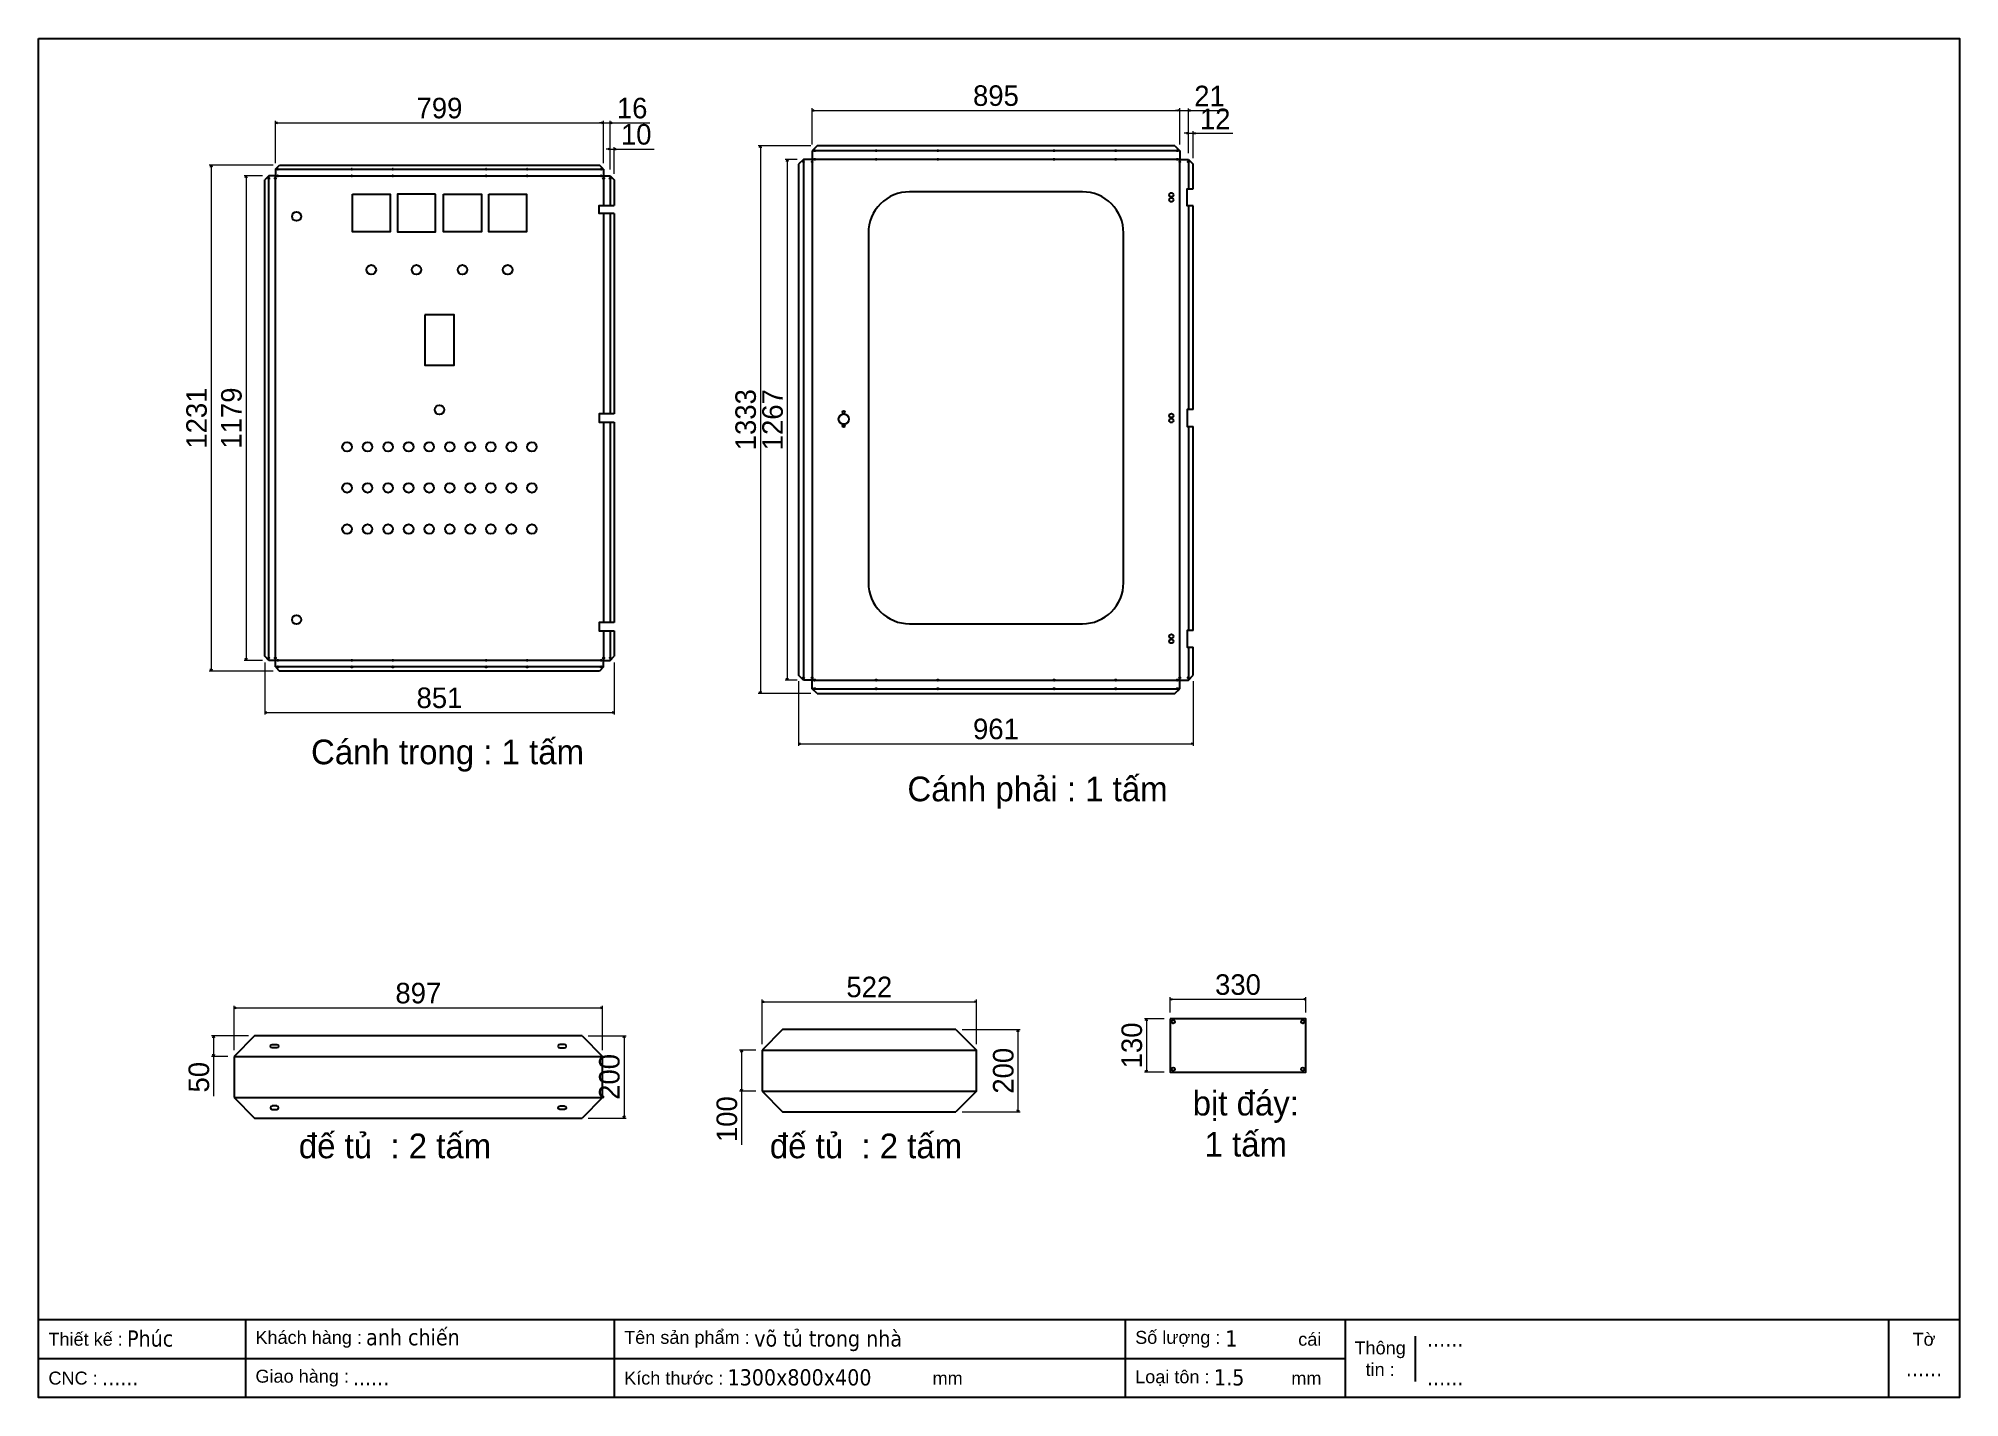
# Model space of a CAD drawing. Header units: millimetres. Extents: x 0 to 4677, y 0 to 3307.
import ezdxf
from ezdxf.enums import TextEntityAlignment as Align

# ---------------------------------------------------------------- set-up
doc = ezdxf.new("R2010")
doc.units = ezdxf.units.MM
doc.layers.add('DIM', color=253, linetype='Continuous')
doc.styles.add('Arial', font='arial.ttf')
doc.styles.add('Tahoma (Input Text)', font='tahoma.ttf')
doc.dimstyles.new('CNC', dxfattribs={"dimtxt": 50, "dimasz": 5, "dimexe": 5, "dimexo": 15, "dimgap": 10, "dimtad": 1, "dimdec": 0, "dimtxsty": 'Standard', "dimblk": 'OPEN30', "dimcen": 10, "dimclrd": 5, "dimclre": 5, "dimclrt": 3, "dimazin": 3, "dimtfac": 1, "dimtdec": 0, "dimtmove": 0, "dimatfit": 3, "dimldrblk": 'ARCHTICK', "dimlwd": 9, "dimlwe": 9})

# ---------------------------------------------------------------- blocks, each defined once
blk = doc.blocks.new('*D1')
at = {"color": 0, "linetype": 'ByBlock', "lineweight": -2}
for p, q in [((576.8, 3101.5), (581.8, 3102.8)), ((581.8, 3100.1), (576.8, 3101.5)), ((576.8, 3101.5), (581.8, 3101.5)), ((1370.8, 3102.8), (1375.8, 3101.5)), ((1375.8, 3101.5), (1370.8, 3100.1)), ((1375.8, 3101.5), (1370.8, 3101.5))]:
    blk.add_line(p, q, dxfattribs=at)
at = {"layer": 'Defpoints', "color": 0, "transparency": 16777216}
for p in [(1375.8, 3101.5), (576.8, 2988.6), (1375.8, 2988.6)]:
    blk.add_point(p, dxfattribs=at)
at = {"layer": 'DIM', "color": 5, "lineweight": 9, "transparency": 16777216}
for p, q in [((576.8, 3003.6), (576.8, 3106.5)), ((581.8, 3101.5), (1370.8, 3101.5)), ((1375.8, 3003.6), (1375.8, 3106.5))]:
    blk.add_line(p, q, dxfattribs=at)
at = {"layer": 'DIM', "color": 3, "transparency": 16777216, "insert": (976.3, 3137), "char_height": 50, "attachment_point": 5}
blk.add_mtext('799', dxfattribs=at)
blk = doc.blocks.new('_ArchTick')
at = {"color": 0, "const_width": 0.15}
blk.add_lwpolyline([(-0.5, -0.5), (0.5, 0.5)], dxfattribs=at)
blk = doc.blocks.new('_Open30')
at = {"color": 0, "linetype": 'ByBlock', "lineweight": -2}
for p, q in [((-1, 0.27), (0, 0)), ((0, 0), (-1, -0.27)), ((0, 0), (-1, 0))]:
    blk.add_line(p, q, dxfattribs=at)
blk = doc.blocks.new('*D2')
at = {"color": 0, "linetype": 'ByBlock', "lineweight": -2}
for p, q in [((1386.8, 3038.9), (1391.8, 3037.6)), ((1391.8, 3037.6), (1386.8, 3036.2)), ((1391.8, 3037.6), (1386.8, 3037.6)), ((1401.8, 3037.6), (1406.8, 3038.9)), ((1406.8, 3036.2), (1401.8, 3037.6)), ((1401.8, 3037.6), (1406.8, 3037.6))]:
    blk.add_line(p, q, dxfattribs=at)
at = {"layer": 'Defpoints', "color": 0, "transparency": 16777216}
for p in [(1401.8, 3037.6), (1391.8, 2972.6), (1401.8, 2962.6)]:
    blk.add_point(p, dxfattribs=at)
at = {"layer": 'DIM', "color": 5, "lineweight": 9, "transparency": 16777216}
for p, q in [((1391.8, 2987.6), (1391.8, 3042.6)), ((1401.8, 2977.6), (1401.8, 3042.6)), ((1386.8, 3037.6), (1381.8, 3037.6)), ((1391.8, 3037.6), (1401.8, 3037.6)), ((1406.8, 3037.6), (1498.6, 3037.6))]:
    blk.add_line(p, q, dxfattribs=at)
at = {"layer": 'DIM', "color": 3, "transparency": 16777216, "insert": (1455.2, 3073.1), "char_height": 50, "attachment_point": 5}
blk.add_mtext('10', dxfattribs=at)
blk = doc.blocks.new('*D3')
at = {"color": 0, "linetype": 'ByBlock', "lineweight": -2}
for p, q in [((1370.8, 3102.8), (1375.8, 3101.5)), ((1375.8, 3101.5), (1370.8, 3100.1)), ((1375.8, 3101.5), (1370.8, 3101.5)), ((1391.8, 3101.5), (1396.8, 3102.8)), ((1396.8, 3100.1), (1391.8, 3101.5)), ((1391.8, 3101.5), (1396.8, 3101.5))]:
    blk.add_line(p, q, dxfattribs=at)
at = {"layer": 'Defpoints', "color": 0, "transparency": 16777216}
for p in [(1391.8, 3101.5), (1375.8, 2988.6), (1391.8, 2972.6)]:
    blk.add_point(p, dxfattribs=at)
at = {"layer": 'DIM', "color": 5, "lineweight": 9, "transparency": 16777216}
for p, q in [((1370.8, 3101.5), (1365.8, 3101.5)), ((1375.8, 3003.6), (1375.8, 3106.5)), ((1375.8, 3101.5), (1391.8, 3101.5)), ((1391.8, 2987.6), (1391.8, 3106.5)), ((1396.8, 3101.5), (1488.7, 3101.5))]:
    blk.add_line(p, q, dxfattribs=at)
at = {"layer": 'DIM', "color": 3, "transparency": 16777216, "insert": (1445.3, 3137), "char_height": 50, "attachment_point": 5}
blk.add_mtext('16', dxfattribs=at)
blk = doc.blocks.new('*D4')
at = {"color": 0, "linetype": 'ByBlock', "lineweight": -2}
for p, q in [((419.4, 2993.6), (420.8, 2998.6)), ((420.8, 2998.6), (422.1, 2993.6)), ((420.8, 2998.6), (420.8, 2993.6)), ((420.8, 1767.6), (419.4, 1772.6)), ((422.1, 1772.6), (420.8, 1767.6)), ((420.8, 1767.6), (420.8, 1772.6))]:
    blk.add_line(p, q, dxfattribs=at)
at = {"layer": 'Defpoints', "color": 0, "transparency": 16777216}
for p in [(586.8, 2998.6), (420.8, 1767.6), (586.8, 1767.6)]:
    blk.add_point(p, dxfattribs=at)
at = {"layer": 'DIM', "color": 5, "lineweight": 9, "transparency": 16777216}
for p, q in [((571.8, 2998.6), (415.8, 2998.6)), ((420.8, 2993.6), (420.8, 1772.6)), ((571.8, 1767.6), (415.8, 1767.6))]:
    blk.add_line(p, q, dxfattribs=at)
at = {"layer": 'DIM', "color": 3, "transparency": 16777216, "insert": (385.2, 2383.1), "char_height": 50, "attachment_point": 5, "rotation": 90}
blk.add_mtext('1231', dxfattribs=at)
blk = doc.blocks.new('*D5')
at = {"color": 0, "linetype": 'ByBlock', "lineweight": -2}
for p, q in [((504.3, 2967.6), (505.6, 2972.6)), ((505.6, 2972.6), (506.9, 2967.6)), ((505.6, 2972.6), (505.6, 2967.6)), ((505.6, 1793.6), (504.3, 1798.6)), ((506.9, 1798.6), (505.6, 1793.6)), ((505.6, 1793.6), (505.6, 1798.6))]:
    blk.add_line(p, q, dxfattribs=at)
at = {"layer": 'Defpoints', "color": 0, "transparency": 16777216}
for p in [(560.8, 2972.6), (505.6, 1793.6), (560.8, 1793.6)]:
    blk.add_point(p, dxfattribs=at)
at = {"layer": 'DIM', "color": 5, "lineweight": 9, "transparency": 16777216}
for p, q in [((545.8, 2972.6), (500.6, 2972.6)), ((505.6, 2967.6), (505.6, 1798.6)), ((545.8, 1793.6), (500.6, 1793.6))]:
    blk.add_line(p, q, dxfattribs=at)
at = {"layer": 'DIM', "color": 3, "transparency": 16777216, "insert": (470.1, 2383.1), "char_height": 50, "attachment_point": 5, "rotation": 90}
blk.add_mtext('1179', dxfattribs=at)
blk = doc.blocks.new('*D6')
at = {"color": 0, "linetype": 'ByBlock', "lineweight": -2}
for p, q in [((550.8, 1666.6), (555.8, 1668)), ((555.8, 1665.3), (550.8, 1666.6)), ((550.8, 1666.6), (555.8, 1666.6)), ((1396.8, 1668), (1401.8, 1666.6)), ((1401.8, 1666.6), (1396.8, 1665.3)), ((1401.8, 1666.6), (1396.8, 1666.6))]:
    blk.add_line(p, q, dxfattribs=at)
at = {"layer": 'Defpoints', "color": 0, "transparency": 16777216}
for p in [(550.8, 1803.6), (1401.8, 1803.6), (1401.8, 1666.6)]:
    blk.add_point(p, dxfattribs=at)
at = {"layer": 'DIM', "color": 5, "lineweight": 9, "transparency": 16777216}
for p, q in [((550.8, 1788.6), (550.8, 1661.6)), ((1401.8, 1788.6), (1401.8, 1661.6)), ((555.8, 1666.6), (1396.8, 1666.6))]:
    blk.add_line(p, q, dxfattribs=at)
at = {"layer": 'DIM', "color": 3, "transparency": 16777216, "insert": (976.3, 1702.2), "char_height": 50, "attachment_point": 5}
blk.add_mtext('851', dxfattribs=at)
blk = doc.blocks.new('khungtenAsean2')
at = {"color": 7}
for p, q in [((2970, -1980), (0, -1980)), ((320, -1980), (320, -2100)), ((890, -1980), (890, -2100)), ((1680, -1980), (1680, -2100)), ((2020, -1980), (2020, -2100)), ((2860, -1980), (2860, -2100)), ((2128.3, -2005), (2128.3, -2075)), ((2020, -2040), (0, -2040))]:
    blk.add_line(p, q, dxfattribs=at)
blk.add_lwpolyline([(0, 0), (2970, 0), (2970, -2100), (0, -2100)], close=True, dxfattribs=at)
at = {"color": 2, "char_height": 20, "style": 'Arial'}
for s, insert, width, attachment_point in [('  Thiết kế :', (0, -2010), 917.634, 4), ('  Khách hàng :', (320, -2010), 917.634, 4), ('  Tên sản phẩm :', (890, -2010), 917.634, 4), ('  Số lượng :', (1680, -2010), 917.634, 4), ('cái', (1947.6, -2010), 917.634, 4), ('Thông\\Ptin :', (2074.2, -2040), 108.311, 5), ('Tờ', (2915, -2010), 110, 5), ('  CNC :', (0, -2070), 917.634, 4), ('  Giao hàng :', (320, -2070), 917.634, 4), ('  Kích thước :', (890, -2070), 917.634, 4), ('mm', (1382.3, -2070), 917.634, 4), ('  Loại tôn :', (1680, -2070), 917.634, 4), ('mm', (1936.9, -2070), 917.634, 4)]:
    blk.add_mtext(s, dxfattribs=dict(at, insert=insert, width=width, attachment_point=attachment_point))
at = {"color": 1, "style": 'Tahoma (Input Text)', "flags": 8}
for tag, p in [('#01', (137.1, -2021.3)), ('#03', (506.6, -2019.3)), ('#05', (1106.6, -2021.3)), ('#07', (1834.7, -2021.3)), ('#09', (2146.7, -2021.3)), ('#02', (98.5, -2081.3)), ('#04', (486.1, -2081.3)), ('#06', (1065.3, -2081.3)), ('#08', (1817.4, -2081.3)), ('#10', (2146.7, -2081.3))]:
    blk.add_attdef(tag, p, '', height=25, dxfattribs=at)
blk.add_attdef('#11', text='', height=25, dxfattribs=at).set_placement((2915, -2067.3), align=Align.CENTER)
blk = doc.blocks.new('*D7')
at = {"color": 0, "linetype": 'ByBlock', "lineweight": -2}
for p, q in [((1883.4, 3131.8), (1888.4, 3133.1)), ((1888.4, 3130.4), (1883.4, 3131.8)), ((1883.4, 3131.8), (1888.4, 3131.8)), ((2773.4, 3133.1), (2778.4, 3131.8)), ((2778.4, 3131.8), (2773.4, 3130.4)), ((2778.4, 3131.8), (2773.4, 3131.8))]:
    blk.add_line(p, q, dxfattribs=at)
at = {"layer": 'Defpoints', "color": 0, "transparency": 16777216}
for p in [(2778.4, 3131.8), (1883.4, 3033.6), (2778.4, 3033.6)]:
    blk.add_point(p, dxfattribs=at)
at = {"layer": 'DIM', "color": 5, "lineweight": 9, "transparency": 16777216}
for p, q in [((1883.4, 3048.6), (1883.4, 3136.8)), ((2778.4, 3048.6), (2778.4, 3136.8)), ((1888.4, 3131.8), (2773.4, 3131.8))]:
    blk.add_line(p, q, dxfattribs=at)
at = {"layer": 'DIM', "color": 3, "transparency": 16777216, "insert": (2330.9, 3167.3), "char_height": 50, "attachment_point": 5}
blk.add_mtext('895', dxfattribs=at)
blk = doc.blocks.new('*D8')
at = {"color": 0, "linetype": 'ByBlock', "lineweight": -2}
for p, q in [((2794.4, 3077.2), (2799.4, 3075.9)), ((2799.4, 3075.9), (2794.4, 3074.6)), ((2799.4, 3075.9), (2794.4, 3075.9)), ((2811.4, 3075.9), (2816.4, 3077.2)), ((2816.4, 3074.6), (2811.4, 3075.9)), ((2811.4, 3075.9), (2816.4, 3075.9))]:
    blk.add_line(p, q, dxfattribs=at)
at = {"layer": 'Defpoints', "color": 0, "transparency": 16777216}
for p in [(2811.4, 3075.9), (2799.4, 3012.6), (2811.4, 3000.6)]:
    blk.add_point(p, dxfattribs=at)
at = {"layer": 'DIM', "color": 5, "lineweight": 9, "transparency": 16777216}
for p, q in [((2794.4, 3075.9), (2789.4, 3075.9)), ((2799.4, 3027.6), (2799.4, 3080.9)), ((2799.4, 3075.9), (2811.4, 3075.9)), ((2811.4, 3015.6), (2811.4, 3080.9)), ((2816.4, 3075.9), (2907.8, 3075.9))]:
    blk.add_line(p, q, dxfattribs=at)
at = {"layer": 'DIM', "color": 3, "transparency": 16777216, "insert": (2864.6, 3111), "char_height": 50, "attachment_point": 5}
blk.add_mtext('12', dxfattribs=at)
blk = doc.blocks.new('*D9')
at = {"color": 0, "linetype": 'ByBlock', "lineweight": -2}
for p, q in [((2773.4, 3133), (2778.4, 3131.7)), ((2778.4, 3131.7), (2773.4, 3130.3)), ((2778.4, 3131.7), (2773.4, 3131.7)), ((2799.4, 3131.7), (2804.4, 3133)), ((2804.4, 3130.3), (2799.4, 3131.7)), ((2799.4, 3131.7), (2804.4, 3131.7))]:
    blk.add_line(p, q, dxfattribs=at)
at = {"layer": 'Defpoints', "color": 0, "transparency": 16777216}
for p in [(2799.4, 3131.7), (2778.4, 3033.6), (2799.4, 3012.6)]:
    blk.add_point(p, dxfattribs=at)
at = {"layer": 'DIM', "color": 5, "lineweight": 9, "transparency": 16777216}
for p, q in [((2778.4, 3048.6), (2778.4, 3136.7)), ((2799.4, 3027.6), (2799.4, 3136.7)), ((2773.4, 3131.7), (2768.4, 3131.7)), ((2778.4, 3131.7), (2799.4, 3131.7)), ((2804.4, 3131.7), (2892.2, 3131.7))]:
    blk.add_line(p, q, dxfattribs=at)
at = {"layer": 'DIM', "color": 3, "transparency": 16777216, "insert": (2850.8, 3166.8), "char_height": 50, "attachment_point": 5}
blk.add_mtext('21', dxfattribs=at)
blk = doc.blocks.new('*D10')
at = {"color": 0, "linetype": 'ByBlock', "lineweight": -2}
for p, q in [((1850.4, 1590.9), (1855.4, 1592.3)), ((1855.4, 1589.6), (1850.4, 1590.9)), ((1850.4, 1590.9), (1855.4, 1590.9)), ((2806.4, 1592.3), (2811.4, 1590.9)), ((2811.4, 1590.9), (2806.4, 1589.6)), ((2811.4, 1590.9), (2806.4, 1590.9))]:
    blk.add_line(p, q, dxfattribs=at)
at = {"layer": 'Defpoints', "color": 0, "transparency": 16777216}
for p in [(1850.4, 1757.6), (2811.4, 1757.6), (2811.4, 1590.9)]:
    blk.add_point(p, dxfattribs=at)
at = {"layer": 'DIM', "color": 5, "lineweight": 9, "transparency": 16777216}
for p, q in [((1850.4, 1742.6), (1850.4, 1585.9)), ((2811.4, 1742.6), (2811.4, 1585.9)), ((1855.4, 1590.9), (2806.4, 1590.9))]:
    blk.add_line(p, q, dxfattribs=at)
at = {"layer": 'DIM', "color": 3, "transparency": 16777216, "insert": (2330.9, 1626.4), "char_height": 50, "attachment_point": 5}
blk.add_mtext('961', dxfattribs=at)
blk = doc.blocks.new('*D11')
at = {"color": 0, "linetype": 'ByBlock', "lineweight": -2}
for p, q in [((1756.1, 3040.6), (1757.4, 3045.6)), ((1757.4, 3045.6), (1758.7, 3040.6)), ((1757.4, 3045.6), (1757.4, 3040.6)), ((1757.4, 1712.6), (1756.1, 1717.6)), ((1758.7, 1717.6), (1757.4, 1712.6)), ((1757.4, 1712.6), (1757.4, 1717.6))]:
    blk.add_line(p, q, dxfattribs=at)
at = {"layer": 'Defpoints', "color": 0, "transparency": 16777216}
for p in [(1895.4, 3045.6), (1757.4, 1712.6), (1895.4, 1712.6)]:
    blk.add_point(p, dxfattribs=at)
at = {"layer": 'DIM', "color": 5, "lineweight": 9, "transparency": 16777216}
for p, q in [((1880.4, 3045.6), (1752.4, 3045.6)), ((1757.4, 3040.6), (1757.4, 1717.6)), ((1880.4, 1712.6), (1752.4, 1712.6))]:
    blk.add_line(p, q, dxfattribs=at)
at = {"layer": 'DIM', "color": 3, "transparency": 16777216, "insert": (1721.9, 2379.1), "char_height": 50, "attachment_point": 5, "rotation": 90}
blk.add_mtext('1333', dxfattribs=at)
blk = doc.blocks.new('*D12')
at = {"color": 0, "linetype": 'ByBlock', "lineweight": -2}
for p, q in [((1821.6, 3007.6), (1822.9, 3012.6)), ((1822.9, 3012.6), (1824.2, 3007.6)), ((1822.9, 3012.6), (1822.9, 3007.6)), ((1822.9, 1745.6), (1821.6, 1750.6)), ((1824.2, 1750.6), (1822.9, 1745.6)), ((1822.9, 1745.6), (1822.9, 1750.6))]:
    blk.add_line(p, q, dxfattribs=at)
at = {"layer": 'Defpoints', "color": 0, "transparency": 16777216}
for p in [(1862.4, 3012.6), (1822.9, 1745.6), (1862.4, 1745.6)]:
    blk.add_point(p, dxfattribs=at)
at = {"layer": 'DIM', "color": 5, "lineweight": 9, "transparency": 16777216}
for p, q in [((1847.4, 3012.6), (1817.9, 3012.6)), ((1822.9, 3007.6), (1822.9, 1750.6)), ((1847.4, 1745.6), (1817.9, 1745.6))]:
    blk.add_line(p, q, dxfattribs=at)
at = {"layer": 'DIM', "color": 3, "transparency": 16777216, "insert": (1787.4, 2379.1), "char_height": 50, "attachment_point": 5, "rotation": 90}
blk.add_mtext('1267', dxfattribs=at)
blk = doc.blocks.new('*D13')
at = {"color": 0, "linetype": 'ByBlock', "lineweight": -2}
for p, q in [((476.3, 948.2), (481.3, 949.5)), ((481.3, 946.8), (476.3, 948.2)), ((476.3, 948.2), (481.3, 948.2)), ((1368.3, 949.5), (1373.3, 948.2)), ((1373.3, 948.2), (1368.3, 946.8)), ((1373.3, 948.2), (1368.3, 948.2))]:
    blk.add_line(p, q, dxfattribs=at)
at = {"layer": 'Defpoints', "color": 0, "transparency": 16777216}
for p in [(1373.3, 948.2), (476.3, 830.1), (1373.3, 830.1)]:
    blk.add_point(p, dxfattribs=at)
at = {"layer": 'DIM', "color": 5, "lineweight": 9, "transparency": 16777216}
for p, q in [((476.3, 845.1), (476.3, 953.2)), ((481.3, 948.2), (1368.3, 948.2)), ((1373.3, 845.1), (1373.3, 953.2))]:
    blk.add_line(p, q, dxfattribs=at)
at = {"layer": 'DIM', "color": 3, "transparency": 16777216, "insert": (924.8, 983.7), "char_height": 50, "attachment_point": 5}
blk.add_mtext('897', dxfattribs=at)
blk = doc.blocks.new('*D14')
at = {"color": 0, "linetype": 'ByBlock', "lineweight": -2}
for p, q in [((1424.2, 875.1), (1425.5, 880.1)), ((1425.5, 880.1), (1426.9, 875.1)), ((1425.5, 880.1), (1425.5, 875.1)), ((1425.5, 680.1), (1424.2, 685.1)), ((1426.9, 685.1), (1425.5, 680.1)), ((1425.5, 680.1), (1425.5, 685.1))]:
    blk.add_line(p, q, dxfattribs=at)
at = {"layer": 'Defpoints', "color": 0, "transparency": 16777216}
for p in [(1323.3, 880.1), (1323.3, 680.1), (1425.5, 680.1)]:
    blk.add_point(p, dxfattribs=at)
at = {"layer": 'DIM', "color": 5, "lineweight": 9, "transparency": 16777216}
for p, q in [((1338.3, 880.1), (1430.5, 880.1)), ((1425.5, 875.1), (1425.5, 685.1)), ((1338.3, 680.1), (1430.5, 680.1))]:
    blk.add_line(p, q, dxfattribs=at)
at = {"layer": 'DIM', "color": 3, "transparency": 16777216, "insert": (1390, 780.1), "char_height": 50, "attachment_point": 5, "rotation": 90}
blk.add_mtext('200', dxfattribs=at)
blk = doc.blocks.new('*D15')
at = {"color": 0, "linetype": 'ByBlock', "lineweight": -2}
for p, q in [((425, 875.1), (426.3, 880.1)), ((426.3, 880.1), (427.7, 875.1)), ((426.3, 880.1), (426.3, 875.1)), ((426.3, 830.1), (425, 835.1)), ((427.7, 835.1), (426.3, 830.1)), ((426.3, 830.1), (426.3, 835.1))]:
    blk.add_line(p, q, dxfattribs=at)
at = {"layer": 'Defpoints', "color": 0, "transparency": 16777216}
for p in [(526.3, 880.1), (426.3, 830.1), (476.3, 830.1)]:
    blk.add_point(p, dxfattribs=at)
at = {"layer": 'DIM', "color": 5, "lineweight": 9, "transparency": 16777216}
for p, q in [((511.3, 880.1), (421.3, 880.1)), ((426.3, 875.1), (426.3, 835.1)), ((461.3, 830.1), (421.3, 830.1)), ((426.3, 830.1), (426.3, 733.6))]:
    blk.add_line(p, q, dxfattribs=at)
at = {"layer": 'DIM', "color": 3, "transparency": 16777216, "insert": (390.8, 779.4), "char_height": 50, "attachment_point": 5, "rotation": 90}
blk.add_mtext('50', dxfattribs=at)
blk = doc.blocks.new('*D16')
at = {"color": 0, "linetype": 'ByBlock', "lineweight": -2}
for p, q in [((1761.6, 963.2), (1766.6, 964.5)), ((1766.6, 961.8), (1761.6, 963.2)), ((1761.6, 963.2), (1766.6, 963.2)), ((2278.6, 964.5), (2283.6, 963.2)), ((2283.6, 963.2), (2278.6, 961.8)), ((2283.6, 963.2), (2278.6, 963.2))]:
    blk.add_line(p, q, dxfattribs=at)
at = {"layer": 'Defpoints', "color": 0, "transparency": 16777216}
for p in [(2283.6, 963.2), (1761.6, 845.1), (2283.6, 845.1)]:
    blk.add_point(p, dxfattribs=at)
at = {"layer": 'DIM', "color": 5, "lineweight": 9, "transparency": 16777216}
for p, q in [((1761.6, 860.1), (1761.6, 968.2)), ((1766.6, 963.2), (2278.6, 963.2)), ((2283.6, 860.1), (2283.6, 968.2))]:
    blk.add_line(p, q, dxfattribs=at)
at = {"layer": 'DIM', "color": 3, "transparency": 16777216, "insert": (2022.6, 998.7), "char_height": 50, "attachment_point": 5}
blk.add_mtext('522', dxfattribs=at)
blk = doc.blocks.new('*D17')
at = {"color": 0, "linetype": 'ByBlock', "lineweight": -2}
for p, q in [((2383.1, 890.1), (2384.5, 895.1)), ((2384.5, 895.1), (2385.8, 890.1)), ((2384.5, 895.1), (2384.5, 890.1)), ((2384.5, 695.1), (2383.1, 700.1)), ((2385.8, 700.1), (2384.5, 695.1)), ((2384.5, 695.1), (2384.5, 700.1))]:
    blk.add_line(p, q, dxfattribs=at)
at = {"layer": 'Defpoints', "color": 0, "transparency": 16777216}
for p in [(2233.6, 895.1), (2233.6, 695.1), (2384.5, 695.1)]:
    blk.add_point(p, dxfattribs=at)
at = {"layer": 'DIM', "color": 5, "lineweight": 9, "transparency": 16777216}
for p, q in [((2248.6, 895.1), (2389.5, 895.1)), ((2384.5, 890.1), (2384.5, 700.1)), ((2248.6, 695.1), (2389.5, 695.1))]:
    blk.add_line(p, q, dxfattribs=at)
at = {"layer": 'DIM', "color": 3, "transparency": 16777216, "insert": (2349, 795.1), "char_height": 50, "attachment_point": 5, "rotation": 90}
blk.add_mtext('200', dxfattribs=at)
blk = doc.blocks.new('*D18')
at = {"color": 0, "linetype": 'ByBlock', "lineweight": -2}
for p, q in [((1710.3, 840.1), (1711.6, 845.1)), ((1711.6, 845.1), (1713, 840.1)), ((1711.6, 845.1), (1711.6, 840.1)), ((1711.6, 745.1), (1710.3, 750.1)), ((1713, 750.1), (1711.6, 745.1)), ((1711.6, 745.1), (1711.6, 750.1))]:
    blk.add_line(p, q, dxfattribs=at)
at = {"layer": 'Defpoints', "color": 0, "transparency": 16777216}
for p in [(1761.6, 845.1), (1711.6, 745.1), (1761.6, 745.1)]:
    blk.add_point(p, dxfattribs=at)
at = {"layer": 'DIM', "color": 5, "lineweight": 9, "transparency": 16777216}
for p, q in [((1746.6, 845.1), (1706.6, 845.1)), ((1711.6, 840.1), (1711.6, 750.1)), ((1746.6, 745.1), (1706.6, 745.1)), ((1711.6, 745.1), (1711.6, 614.5))]:
    blk.add_line(p, q, dxfattribs=at)
at = {"layer": 'DIM', "color": 3, "transparency": 16777216, "insert": (1676.1, 677.3), "char_height": 50, "attachment_point": 5, "rotation": 90}
blk.add_mtext('100', dxfattribs=at)
blk = doc.blocks.new('A$C69525F90')
at = {"color": 2}
for p, q in [((14.7, 8.6), (3.2, 8.6)), ((3.2, 0.1), (14.7, 0.1))]:
    blk.add_line(p, q, dxfattribs=at)
for centre, start, end in [((3.2, 4.3), 90, 270), ((14.7, 4.3), 270, 90)]:
    blk.add_arc(centre, 4.25, start, end, dxfattribs=at)
blk = doc.blocks.new('*D19')
at = {"color": 0, "linetype": 'ByBlock', "lineweight": -2}
for p, q in [((2696, 916.8), (2697.3, 921.8)), ((2697.3, 921.8), (2698.6, 916.8)), ((2697.3, 921.8), (2697.3, 916.8)), ((2697.3, 791.8), (2696, 796.8)), ((2698.6, 796.8), (2697.3, 791.8)), ((2697.3, 791.8), (2697.3, 796.8))]:
    blk.add_line(p, q, dxfattribs=at)
at = {"layer": 'Defpoints', "color": 0, "transparency": 16777216}
for p in [(2755.1, 921.8), (2697.3, 791.8), (2755.1, 791.8)]:
    blk.add_point(p, dxfattribs=at)
at = {"layer": 'DIM', "color": 5, "lineweight": 9, "transparency": 16777216}
for p, q in [((2740.1, 921.8), (2692.3, 921.8)), ((2697.3, 916.8), (2697.3, 796.8)), ((2740.1, 791.8), (2692.3, 791.8))]:
    blk.add_line(p, q, dxfattribs=at)
at = {"layer": 'DIM', "color": 3, "transparency": 16777216, "insert": (2661.8, 856.8), "char_height": 50, "attachment_point": 5, "rotation": 90}
blk.add_mtext('130', dxfattribs=at)
blk = doc.blocks.new('*D20')
at = {"color": 0, "linetype": 'ByBlock', "lineweight": -2}
for p, q in [((2755.1, 968.9), (2760.1, 970.3)), ((2760.1, 967.6), (2755.1, 968.9)), ((2755.1, 968.9), (2760.1, 968.9)), ((3080.1, 970.3), (3085.1, 968.9)), ((3085.1, 968.9), (3080.1, 967.6)), ((3085.1, 968.9), (3080.1, 968.9))]:
    blk.add_line(p, q, dxfattribs=at)
at = {"layer": 'Defpoints', "color": 0, "transparency": 16777216}
for p in [(3085.1, 968.9), (2755.1, 921.8), (3085.1, 921.8)]:
    blk.add_point(p, dxfattribs=at)
at = {"layer": 'DIM', "color": 5, "lineweight": 9, "transparency": 16777216}
for p, q in [((2755.1, 936.8), (2755.1, 973.9)), ((2760.1, 968.9), (3080.1, 968.9)), ((3085.1, 936.8), (3085.1, 973.9))]:
    blk.add_line(p, q, dxfattribs=at)
at = {"layer": 'DIM', "color": 3, "transparency": 16777216, "insert": (2920.1, 1004.5), "char_height": 50, "attachment_point": 5}
blk.add_mtext('330', dxfattribs=at)

msp = doc.modelspace()

# ---------------------------------------------------------------- linework, layer by layer
at = {"color": 0}
for p, q in [((1895.4, 3045.6), (1883.4, 3033.6)), ((2766.4, 3045.6), (2778.4, 3033.6)), ((1862.4, 3012.6), (1850.4, 3000.6)), ((2799.4, 3012.6), (2811.4, 3000.6)), ((2799.4, 3012.6), (2799.4, 2940.6)), ((2799.4, 2899.6), (2799.4, 2403.6)), ((2799.4, 2362.6), (2799.4, 1866.6)), ((2799.4, 1825.6), (2799.4, 1745.6)), ((1862.4, 1745.6), (1850.4, 1757.6)), ((2799.4, 1745.6), (2811.4, 1757.6)), ((1895.4, 1712.6), (1883.4, 1724.6)), ((2766.4, 1712.6), (2778.4, 1724.6))]:
    msp.add_line(p, q, dxfattribs=at)
for p, q in [((576.8, 2988.6), (586.8, 2998.6)), ((1375.8, 2988.6), (1365.8, 2998.6)), ((560.8, 2972.6), (550.8, 2962.6)), ((1391.8, 2972.6), (1401.8, 2962.6)), ((560.8, 1793.6), (550.8, 1803.6)), ((576.8, 1777.6), (586.8, 1767.6)), ((1375.8, 1777.6), (1365.8, 1767.6)), ((1391.8, 1793.6), (1401.8, 1803.6)), ((1811.6, 895.1), (1761.6, 845.1)), ((2233.6, 895.1), (2283.6, 845.1)), ((526.3, 880.1), (476.3, 830.1)), ((1323.3, 880.1), (1373.3, 830.1)), ((1761.6, 845.1), (2283.6, 845.1)), ((476.3, 830.1), (1373.3, 830.1)), ((476.3, 730.1), (1373.3, 730.1)), ((476.3, 730.1), (526.3, 680.1)), ((1373.3, 730.1), (1323.3, 680.1)), ((1761.6, 745.1), (2283.6, 745.1)), ((1761.6, 745.1), (1811.6, 695.1)), ((2283.6, 745.1), (2233.6, 695.1))]:
    msp.add_line(p, q)
for points in [[(2766.4, 3045.6), (1895.4, 3045.6)], [(1850.4, 3000.6), (1850.4, 1757.6)], [(1883.4, 3033.6), (1883.4, 3012.6), (1862.4, 3012.6)], [(1862.4, 3012.6), (1862.4, 1745.6)], [(2778.4, 3033.6), (1883.4, 3033.6)], [(2778.4, 3033.6), (2778.4, 3012.6), (2799.4, 3012.6)], [(2778.4, 3033.6), (2778.4, 3012.6), (2799.4, 3012.6)], [(2811.4, 2940.6), (2811.4, 3000.6)], [(2811.4, 2403.6), (2811.4, 2899.6)], [(2811.4, 1866.6), (2811.4, 2362.6)], [(2811.4, 1757.6), (2811.4, 1825.6)], [(1883.4, 1724.6), (1883.4, 1745.6), (1862.4, 1745.6)], [(1883.4, 1724.6), (1883.4, 1745.6), (1862.4, 1745.6)], [(2778.4, 1724.6), (2778.4, 1745.6), (2799.4, 1745.6)], [(2778.4, 1724.6), (2778.4, 1745.6), (2799.4, 1745.6)], [(2778.4, 1724.6), (2778.4, 1745.6), (2799.4, 1745.6)], [(1883.4, 1724.6), (2778.4, 1724.6)], [(1895.4, 1712.6), (2766.4, 1712.6)]]:
    msp.add_lwpolyline(points, dxfattribs=at)
for points in [[(586.8, 2998.6), (1365.8, 2998.6)], [(550.8, 1803.6), (550.8, 2962.6)], [(576.8, 2988.6), (576.8, 2972.6), (560.8, 2972.6)], [(560.8, 1793.6), (560.8, 2972.6)], [(576.8, 2988.6), (1375.8, 2988.6)], [(1375.8, 1865.8), (1375.8, 1793.6), (576.8, 1793.6), (576.8, 2972.6), (1375.8, 2972.6), (1375.8, 2900.5)], [(1375.8, 2988.6), (1375.8, 2972.6), (1391.8, 2972.6)], [(1375.8, 2988.6), (1375.8, 2972.6), (1391.8, 2972.6)], [(1391.8, 2972.6), (1391.8, 2900.5)], [(1401.8, 2962.6), (1401.8, 2900.5)], [(1375.8, 2880.5), (1375.8, 2393.1)], [(1391.8, 2880.5), (1391.8, 2393.1)], [(1401.8, 2880.5), (1401.8, 2393.1)], [(1375.8, 2373.1), (1375.8, 1885.8)], [(1391.8, 2373.1), (1391.8, 1885.8)], [(1401.8, 2373.1), (1401.8, 1885.8)], [(1391.8, 1865.8), (1391.8, 1793.6)], [(1401.8, 1865.8), (1401.8, 1803.6)], [(576.8, 1777.6), (576.8, 1793.6), (560.8, 1793.6)], [(1375.8, 1777.6), (576.8, 1777.6)], [(1375.8, 1777.6), (1375.8, 1793.6), (1391.8, 1793.6)], [(1375.8, 1777.6), (1375.8, 1793.6), (1391.8, 1793.6)], [(1365.8, 1767.6), (586.8, 1767.6)], [(2233.6, 895.1), (1811.6, 895.1)], [(1323.3, 880.1), (526.3, 880.1)], [(1761.6, 845.1), (1761.6, 745.1)], [(2283.6, 745.1), (2283.6, 845.1)], [(476.3, 830.1), (476.3, 730.1)], [(1373.3, 730.1), (1373.3, 830.1)], [(526.3, 680.1), (1323.3, 680.1)], [(1811.6, 695.1), (2233.6, 695.1)]]:
    msp.add_lwpolyline(points)
for points in [[(1883.4, 1745.6), (2778.4, 1745.6), (2778.4, 3012.6), (1883.4, 3012.6)], [(2755.1, 921.8), (2755.1, 791.8), (3085.1, 791.8), (3085.1, 921.8)]]:
    msp.add_lwpolyline(points, close=True, dxfattribs=at)
at = {"color": 2}
for points in [[(764.3, 2928.1), (856.3, 2928.1), (856.3, 2836.1), (764.3, 2836.1)], [(966.3, 2928.1), (874.3, 2928.1), (874.3, 2836.1), (966.3, 2836.1)], [(986.3, 2928.1), (1078.3, 2928.1), (1078.3, 2836.1), (986.3, 2836.1)], [(1096.3, 2928.1), (1188.3, 2928.1), (1188.3, 2836.1), (1096.3, 2836.1)], [(940.8, 2634.1), (940.8, 2512.1), (1011.8, 2512.1), (1011.8, 2634.1)]]:
    msp.add_lwpolyline(points, close=True, dxfattribs=at)
at = {"color": 2, "ltscale": 3}
for points in [[(1401.8, 2880.5), (1365.3, 2880.5), (1365.3, 2900.5), (1401.8, 2900.5)], [(1401.8, 2393.1), (1365.3, 2393.1), (1365.3, 2373.1), (1401.8, 2373.1)], [(1401.8, 1885.8), (1365.3, 1885.8), (1365.3, 1865.8), (1401.8, 1865.8)]]:
    msp.add_lwpolyline(points, dxfattribs=at)
at = {"color": 4}
msp.add_lwpolyline([(2120.4, 1882.6), (2541.4, 1882.6, 0.414214), (2641.4, 1982.6), (2641.4, 2833.6, 0.414214), (2541.4, 2933.6), (2120.4, 2933.6, 0.414214), (2020.4, 2833.6), (2020.4, 1982.6, 0.414214)], format="xyb", close=True, dxfattribs=at)
at = {"color": 2}
for points in [[(2811.4, 2899.6), (2796.4, 2899.6), (2796.4, 2940.6), (2811.4, 2940.6)], [(2811.4, 2403.6), (2796.4, 2403.6), (2796.4, 2362.6), (2811.4, 2362.6)], [(2811.4, 1866.6), (2796.4, 1866.6), (2796.4, 1825.6), (2811.4, 1825.6)]]:
    msp.add_lwpolyline(points, dxfattribs=at)
for centre, radius in [((1862.4, 3006.6), 1.5), ((1883.4, 3006.6), 1.5), ((1889.4, 3033.6), 1.5), ((1889.4, 3012.6), 1.5), ((2039.4, 3033.6), 1.5), ((2039.4, 3012.6), 1.5), ((2189.4, 3033.6), 1.5), ((2189.4, 3012.6), 1.5), ((2472.4, 3033.6), 1.5), ((2472.4, 3012.6), 1.5), ((2622.4, 3033.6), 1.5), ((2622.4, 3012.6), 1.5), ((2772.4, 3033.6), 1.5), ((2772.4, 3012.6), 1.5), ((2778.4, 3006.6), 1.5), ((2799.4, 3006.6), 1.5), ((560.8, 2966.5), 1.5), ((576.8, 2966.6), 1.5), ((582.8, 2988.6), 1.5), ((582.8, 2972.6), 1.5), ((762.8, 2988.6), 1.5), ((762.8, 2972.6), 1.5), ((862.8, 2988.6), 1.5), ((862.8, 2972.6), 1.5), ((1089.8, 2988.6), 1.5), ((1089.8, 2972.6), 1.5), ((1189.8, 2988.6), 1.5), ((1189.8, 2972.6), 1.5), ((1369.8, 2988.6), 1.5), ((1369.8, 2972.6), 1.5), ((1375.8, 2966.6), 1.5), ((1391.9, 2966.5), 1.5), ((2757.9, 2926.1), 5), ((2757.9, 2914.1), 5), ((628.3, 2873.6), 11), ((810.3, 2744.1), 11.5), ((920.3, 2744.1), 11.5), ((1032.3, 2744.1), 11.5), ((1142.3, 2744.1), 11.5), ((976.3, 2403.4), 11.5), ((1960.4, 2380.6), 12.5), ((1960.4, 2397.6), 3), ((2757.9, 2389.1), 5), ((1960.4, 2363.6), 3), ((2757.9, 2377.1), 5), ((751.3, 2313.1), 11.5), ((801.3, 2313.1), 11.5), ((851.3, 2313.1), 11.5), ((901.3, 2313.1), 11.5), ((951.3, 2313.1), 11.5), ((1001.3, 2313.1), 11.5), ((1051.3, 2313.1), 11.5), ((1101.3, 2313.1), 11.5), ((1151.3, 2313.1), 11.5), ((1201.3, 2313.1), 11.5), ((751.3, 2213.1), 11.5), ((801.3, 2213.1), 11.5), ((851.3, 2213.1), 11.5), ((901.3, 2213.1), 11.5), ((951.3, 2213.1), 11.5), ((1001.3, 2213.1), 11.5), ((1051.3, 2213.1), 11.5), ((1101.3, 2213.1), 11.5), ((1151.3, 2213.1), 11.5), ((1201.3, 2213.1), 11.5), ((751.3, 2113.1), 11.5), ((801.3, 2113.1), 11.5), ((851.3, 2113.1), 11.5), ((901.3, 2113.1), 11.5), ((951.3, 2113.1), 11.5), ((1001.3, 2113.1), 11.5), ((1051.3, 2113.1), 11.5), ((1101.3, 2113.1), 11.5), ((1151.3, 2113.1), 11.5), ((1201.3, 2113.1), 11.5), ((628.3, 1892.6), 11), ((2757.9, 1852.1), 5), ((2757.9, 1840.1), 5), ((560.8, 1799.7), 1.5), ((576.8, 1799.6), 1.5), ((582.8, 1793.6), 1.5), ((582.8, 1777.6), 1.5), ((762.8, 1793.6), 1.5), ((762.8, 1777.6), 1.5), ((862.8, 1793.6), 1.5), ((862.8, 1777.6), 1.5), ((1089.8, 1793.6), 1.5), ((1089.8, 1777.6), 1.5), ((1189.8, 1793.6), 1.5), ((1189.8, 1777.6), 1.5), ((1369.8, 1793.6), 1.5), ((1369.8, 1777.6), 1.5), ((1375.8, 1799.6), 1.5), ((1391.9, 1799.7), 1.5), ((1862.4, 1751.6), 1.5), ((1883.4, 1751.6), 1.5), ((1889.4, 1745.6), 1.5), ((2039.4, 1745.6), 1.5), ((2189.4, 1745.6), 1.5), ((2472.4, 1745.6), 1.5), ((2622.4, 1745.6), 1.5), ((2772.4, 1745.6), 1.5), ((2778.4, 1751.6), 1.5), ((2799.4, 1751.6), 1.5), ((1889.4, 1724.6), 1.5), ((2039.4, 1724.6), 1.5), ((2189.4, 1724.6), 1.5), ((2472.4, 1724.6), 1.5), ((2622.4, 1724.6), 1.5), ((2772.4, 1724.6), 1.5), ((2762.5, 914.4), 4), ((3077.7, 914.4), 4), ((2762.5, 799.2), 4), ((3077.7, 799.2), 4)]:
    msp.add_circle(centre, radius, dxfattribs=at)

# ---------------------------------------------------------------- block references
at = {"color": 7}
ref = msp.add_blockref('khungtenAsean2', (0, 3306.7), dxfattribs=dict(at, xscale=1.574640000108047, yscale=1.574640000108047, zscale=1.574640000108047))
ref.add_attrib('#11', '......', dxfattribs={"color": 1, "height": 39.37, "style": 'Tahoma (Input Text)'}).set_placement((4590.1, 51.4), align=Align.CENTER)
ref.add_attrib('#09', '......', (3380.3, 124), dxfattribs={"color": 1, "height": 39.37, "style": 'Tahoma (Input Text)'})
ref.add_attrib('#10', '......', (3380.3, 29.5), dxfattribs={"color": 1, "height": 39.37, "style": 'Tahoma (Input Text)'})
ref.add_attrib('#08', '1.5', (2861.8, 29.5), dxfattribs={"color": 1, "height": 39.37, "style": 'Tahoma (Input Text)'})
ref.add_attrib('#07', '1', (2889, 124), dxfattribs={"color": 1, "height": 39.4, "style": 'Tahoma (Input Text)'})
ref.add_attrib('#06', '1300x800x400', (1677.5, 29.5), dxfattribs={"color": 1, "height": 39.366, "style": 'Tahoma (Input Text)'})
ref.add_attrib('#05', 'võ tủ trong nhà', (1742.5, 124), dxfattribs={"color": 1, "height": 39.366, "style": 'Tahoma (Input Text)'})
ref.add_attrib('#04', '......', (765.4, 29.5), dxfattribs={"color": 1, "height": 39.37, "style": 'Tahoma (Input Text)'})
ref.add_attrib('#03', 'anh chiến', (797.7, 127.1), dxfattribs={"color": 1, "height": 39.37, "style": 'Tahoma (Input Text)'})
ref.add_attrib('#02', '......', (155, 29.5), dxfattribs={"color": 1, "height": 39.37, "style": 'Tahoma (Input Text)'})
ref.add_attrib('#01', 'Phúc', (215.8, 124), dxfattribs={"color": 1, "height": 39.37, "style": 'Tahoma (Input Text)'})
at = {"color": 7, "xscale": -1, "rotation": 180}
msp.add_blockref('A$C69525F90', (565.8, 859.4), dxfattribs=at)
at = {"color": 7, "rotation": 180}
msp.add_blockref('A$C69525F90', (1283.8, 859.4), dxfattribs=at)
at = {"color": 7}
msp.add_blockref('A$C69525F90', (565.8, 700.8), dxfattribs=at)
at = {"color": 7, "xscale": -1}
msp.add_blockref('A$C69525F90', (1283.8, 700.8), dxfattribs=at)

# ---------------------------------------------------------------- texts
at = {"color": 7, "char_height": 60, "width": 1000, "attachment_point": 2}
for s, insert in [('Cánh trong : 1 tấm', (995.9, 1600.8)), ('Cánh phải : 1 tấm', (2432.1, 1510.8)), ('bịt đáy: \\P1 tấm', (2939.1, 746.3)), ('đế tủ  : 2 tấm', (868, 642.2)), ('đế tủ  : 2 tấm ', (2014.6, 642.2))]:
    msp.add_mtext(s, dxfattribs=dict(at, insert=insert))

# ---------------------------------------------------------------- dimensions: what is measured, and where the dimension line sits
at = {"layer": 'DIM', "color": 0}
for base, p1, p2, picture, middle in [((2778.4, 3131.8), (1883.4, 3033.6), (2778.4, 3033.6), '*D7', (2330.9, 3167.3)), ((2799.4, 3131.7), (2778.4, 3033.6), (2799.4, 3012.6), '*D9', (2850.8, 3166.8)), ((2811.4, 3075.9), (2799.4, 3012.6), (2811.4, 3000.6), '*D8', (2864.6, 3111)), ((2811.4, 1590.9), (1850.4, 1757.6), (2811.4, 1757.6), '*D10', (2330.9, 1626.4))]:
    dim = msp.add_linear_dim(base=base, p1=p1, p2=p2, dimstyle='CNC', dxfattribs=at)
    dim.commit()
    dim.dimension.update_dxf_attribs({"geometry": picture, "text_midpoint": middle})
at = {"layer": 'DIM'}
for base, p1, p2, picture, middle in [((1375.8, 3101.5), (576.8, 2988.6), (1375.8, 2988.6), '*D1', (976.3, 3137)), ((1391.8, 3101.5), (1375.8, 2988.6), (1391.8, 2972.6), '*D3', (1445.3, 3137)), ((1401.8, 3037.6), (1391.8, 2972.6), (1401.8, 2962.6), '*D2', (1455.2, 3073.1)), ((1401.8, 1666.6), (550.8, 1803.6), (1401.8, 1803.6), '*D6', (976.3, 1702.2)), ((2283.6, 963.2), (1761.6, 845.1), (2283.6, 845.1), '*D16', (2022.6, 998.7)), ((3085.1, 968.9), (2755.1, 921.8), (3085.1, 921.8), '*D20', (2920.1, 1004.5)), ((1373.3, 948.2), (476.3, 830.1), (1373.3, 830.1), '*D13', (924.8, 983.7))]:
    dim = msp.add_linear_dim(base=base, p1=p1, p2=p2, dimstyle='CNC', dxfattribs=at)
    dim.commit()
    dim.dimension.update_dxf_attribs({"geometry": picture, "text_midpoint": middle})
for base, p1, p2, picture, middle in [((1757.4, 1712.6), (1895.4, 3045.6), (1895.4, 1712.6), '*D11', (1721.9, 2379.1)), ((1822.9, 1745.6), (1862.4, 3012.6), (1862.4, 1745.6), '*D12', (1787.4, 2379.1)), ((505.6, 1793.6), (560.8, 2972.6), (560.8, 1793.6), '*D5', (470.1, 2383.1)), ((2384.5, 695.1), (2233.6, 895.1), (2233.6, 695.1), '*D17', (2349, 795.1)), ((2697.3, 791.8), (2755.1, 921.8), (2755.1, 791.8), '*D19', (2661.8, 856.8)), ((426.3, 830.1), (526.3, 880.1), (476.3, 830.1), '*D15', (390.8, 779.4)), ((1711.6, 745.1), (1761.6, 845.1), (1761.6, 745.1), '*D18', (1676.1, 677.3))]:
    dim = msp.add_linear_dim(base=base, p1=p1, p2=p2, angle=90, dimstyle='CNC', dxfattribs=at)
    dim.commit()
    dim.dimension.update_dxf_attribs({"geometry": picture, "text_midpoint": middle})
for base, p1, p2, picture, middle in [((420.8, 1767.6), (586.8, 2998.6), (586.8, 1767.6), '*D4', (420.8, 2383.1)), ((1425.5, 680.1), (1323.3, 880.1), (1323.3, 680.1), '*D14', (1425.5, 780.1))]:
    dim = msp.add_linear_dim(base=base, p1=p1, p2=p2, angle=90, dimstyle='CNC', dxfattribs=at)
    dim.commit()
    dim.dimension.update_dxf_attribs({"geometry": picture, "text_midpoint": middle, "dimtype": 160})

doc.saveas('drawing.dxf')
